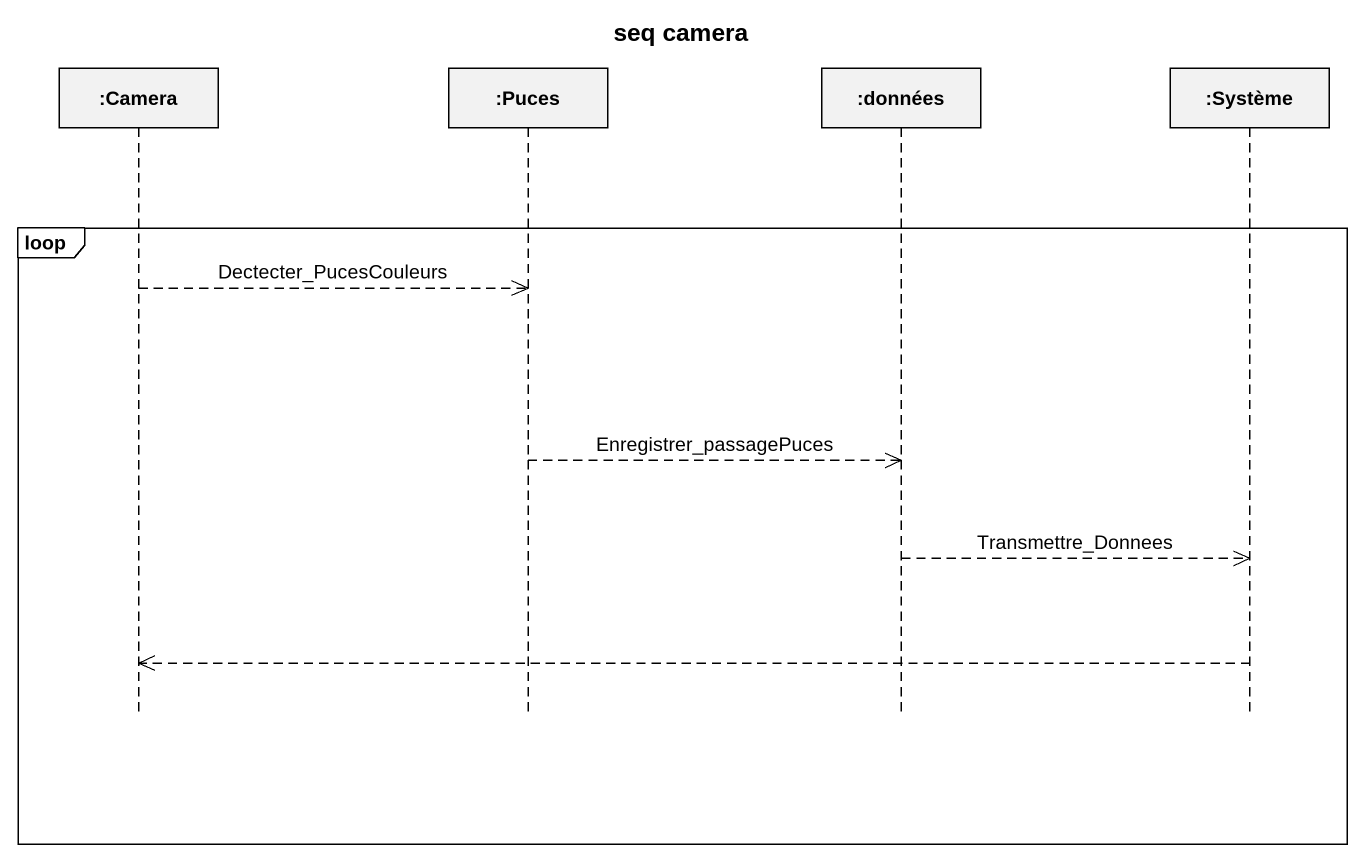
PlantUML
@startuml
title seq camera
hide footbox
participant ":Camera" as Camera
participant ":Puces" as Puces
participant ":données" as données
participant ":Système" as Système

loop
  Camera -->> Puces : Dectecter_PucesCouleurs
  Puces -->> données : Enregistrer_passagePuces
  données -->> Système : Transmettre_Donnees
  Système -->> Camera
end
@enduml
